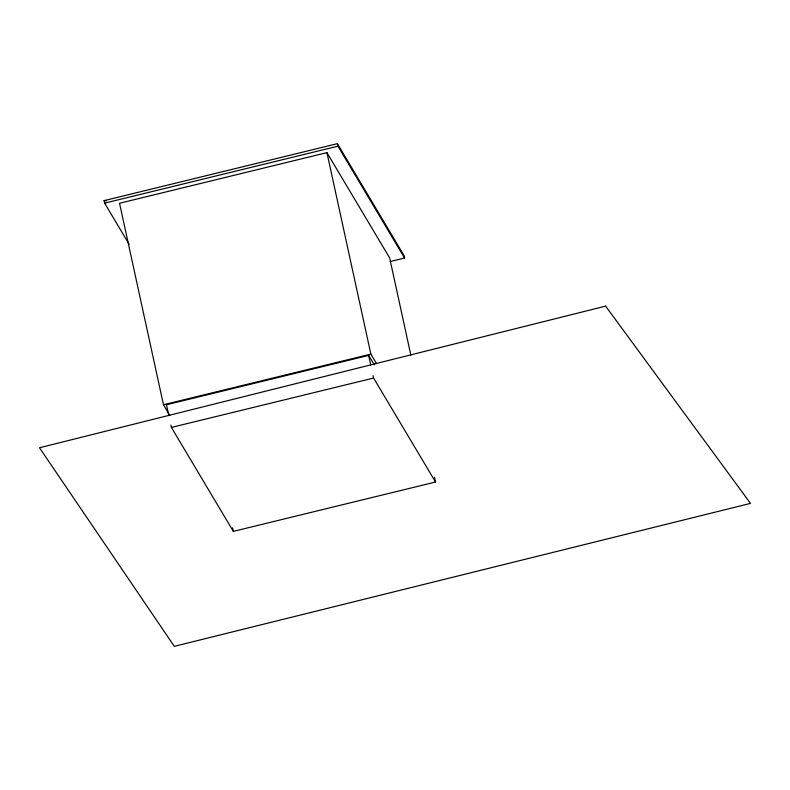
<?xml version="1.0" encoding="UTF-8"?>
<svg xmlns="http://www.w3.org/2000/svg" width="790" height="790" viewBox="0 0 790 790"><rect width="100%" height="100%" fill="white"/><g stroke="black" fill="none" stroke-linecap="round" stroke-linejoin="round"><path stroke-width="1.19" d="M129.135 244.298L104.616 203.139L104.073 200.62L337.389 143.661L404.016 255.516L404.569 258.034L390.211 261.539M104.616 203.139L337.942 146.18L404.569 258.034M410.83 355.046L389.648 257.915L326.932 152.638L119.547 203.267L163.471 404.737L169.741 415.264M163.471 404.737L370.865 354.108L376.504 363.578M374.292 364.852L368.663 355.401L166.453 404.766L168.793 415.5M171.4 427.43L373.601 378.064L435.537 482.019L233.327 531.384L171.4 427.43L170.877 425.04M104.073 200.62L106.512 200.828M434.49 477.249L435.537 482.019M337.389 143.661L337.942 146.18M326.932 152.638L370.865 354.108M368.663 355.401L370.747 364.941M373.087 375.675L373.601 378.064M232.546 527.809L233.327 531.384M605.614 306.135L39.5 447.762L174.294 646.339L750.5 503.388L605.614 306.135"/></g></svg>
